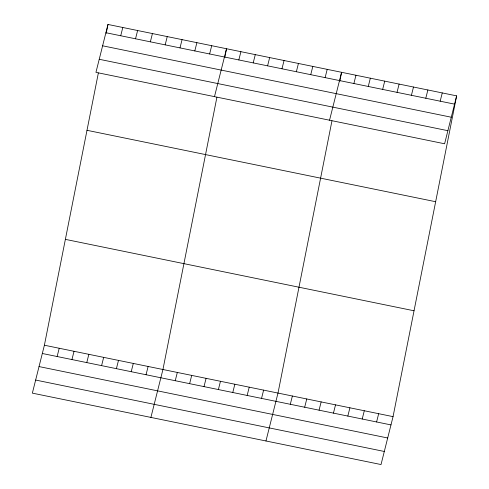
<?xml version="1.0" encoding="UTF-8"?>
<svg xmlns="http://www.w3.org/2000/svg" width="489" height="489" viewBox="0 0 489 489"><rect width="100%" height="100%" fill="white"/><g stroke="black" fill="none" stroke-linecap="round" stroke-linejoin="round"><path stroke-width="0.73" d="M456.64 95.868L444.605 143.778L95.948 72.36L107.977 24.45L456.64 95.868L393.052 416.64L381.023 464.55L32.36 393.132L44.395 345.222L98.362 72.965M106.229 33.27L107.977 24.45M216.908 97.25L162.941 369.507L150.905 417.417M224.775 57.555L226.523 48.729L214.488 96.645M331.964 120.814L277.996 393.07L265.961 440.98M339.831 81.119L341.585 72.299L329.549 120.208M120.722 35.758L122.8 27.488M135.539 38.79L137.617 30.52M57.134 356.53L59.212 348.26M150.355 41.828L152.434 33.558M71.95 359.562L74.028 351.291M165.172 44.86L167.25 36.589M86.773 362.6L88.851 354.329M179.995 47.898L182.067 39.627M101.59 365.638L103.668 357.361M194.811 50.929L196.89 42.659M116.406 368.669L118.485 360.399M209.628 53.967L211.706 45.697M131.223 371.707L133.301 363.437M146.046 374.739L148.118 366.469M238.828 59.945L240.906 51.675M253.21 62.892L255.289 54.621M175.245 380.723L177.324 372.453M267.593 65.838L269.671 57.568M189.628 383.669L191.706 375.399M281.976 68.784L284.054 60.514M204.011 386.616L206.083 378.345M296.358 71.73L298.437 63.46M218.394 389.562L220.466 381.286M310.741 74.676L312.819 66.406M232.77 392.502L234.848 384.232M325.124 77.623L327.202 69.352M247.153 395.448L249.231 387.178M261.536 398.394L263.614 390.124M353.889 83.515L355.961 75.245M368.272 86.461L370.344 78.191M290.301 404.287L292.379 396.017M382.649 89.408L384.727 81.137M304.684 407.233L306.762 398.963M397.031 92.354L399.11 84.084M319.066 410.179L321.145 401.909M411.414 95.3L413.492 87.03M333.449 413.126L335.527 404.855M425.797 98.246L427.875 89.976M347.832 416.072L349.91 407.802M440.179 101.192L442.258 92.922M362.215 419.018L364.293 410.748M376.597 421.964L378.675 413.694M105.905 32.72L454.562 104.139M102.617 45.801L451.274 117.219M99.23 59.279L447.893 130.697M86.999 130.306L435.656 201.719M65.379 239.365L414.036 310.784M44.395 345.222L393.052 416.64M42.317 353.492L390.98 424.91M39.028 366.573L387.691 437.991M35.648 380.051L384.305 451.469"/></g></svg>
